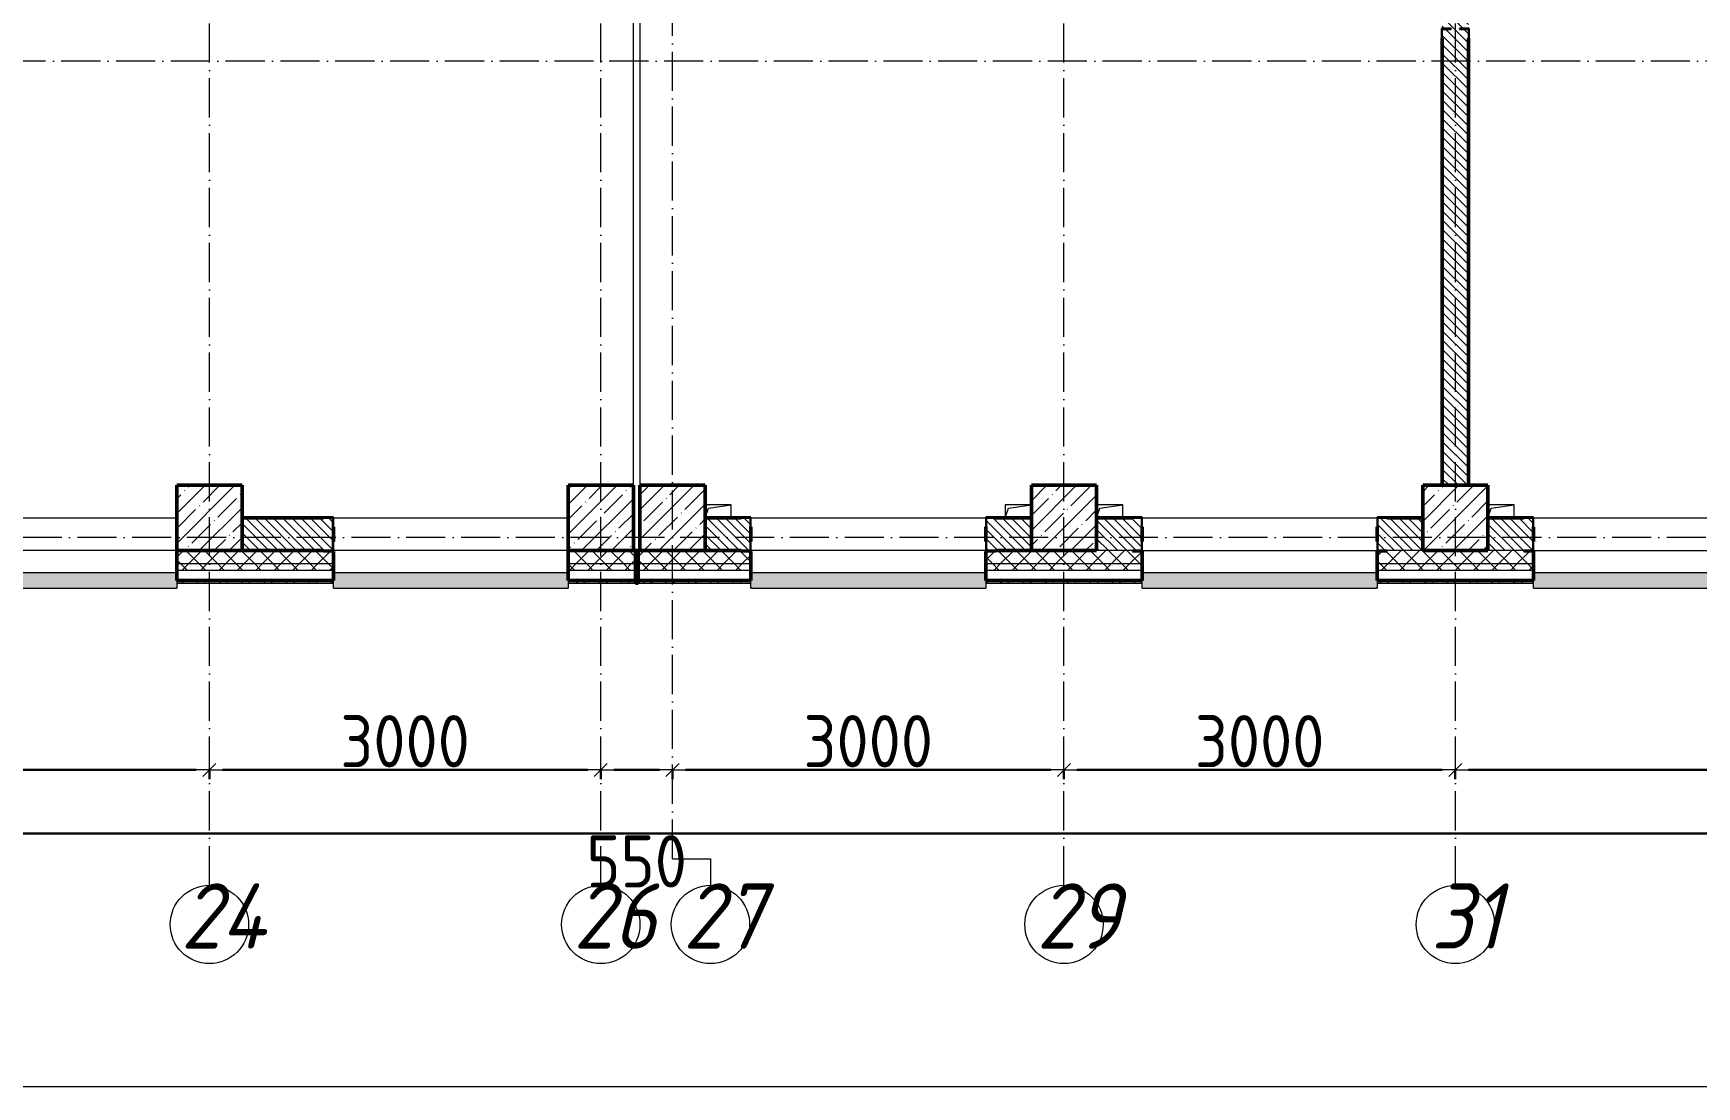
# Model space of a CAD drawing. Header units: millimetres. Extents: x -213536 to 1564669, y -45299 to 942238.
# Drawn here: x 18108 to 30858, y 452991 to 461059 of the extents above; entities that cross this region are included whole.
import ezdxf

# ---------------------------------------------------------------- set-up
doc = ezdxf.new("R2010")
doc.units = ezdxf.units.MM
doc.linetypes.add('50_200_ШТРИХ_1Т_ш5_п1_п1_', pattern=[700, 500, -100, 0, -100])
for name, color, linetype, lineweight in [('3.1) ЖБ окна 1.2 м', 102, 'Continuous', 30), ('A-____-____-DIMS', 7, 'Continuous', 9), ('A-FLOR-____-OTLN', 7, 'Continuous', 9), ('A-GENM-____-MCUT', 7, 'Continuous', 25), ('A-GENM-____-OTLN', 7, 'Continuous', 9), ('A-GENM-____-OTLN-1', 7, 'Continuous', 25), ('A-GLAZ-____-OTLN', 7, 'Continuous', 9), ('A-WALL-____-MCUT-2', 7, 'Continuous', 50), ('A-WALL-____-MCUT-3', 7, 'Continuous', 9), ('A-WALL-____-OTLN', 7, 'Continuous', 9), ('A-WALL-____-PATT-1', 7, 'Continuous', 9), ('A-WALL-FNSH-MCUT-1', 7, 'Continuous', 9), ('S-COLS-____-MCUT', 7, 'Continuous', 50), ('S-COLS-____-OTLN', 7, 'Continuous', 9), ('S-GRID-____-IDEN', 7, 'Continuous', 9), ('S-GRID-____-OTLN', 7, 'Continuous', 9), ('S-GRID-____-OTLN-1', 7, '50_200_ШТРИХ_1Т_ш5_п1_п1_', 9)]:
    doc.layers.add(name, color=color, linetype=linetype, lineweight=lineweight)
doc.layers.add('A-GLAZ-____-OTLN-1', color=7, linetype='Continuous', lineweight=9, true_color=0xc0c0c0)
doc.styles.add('ISOCPEUR_I', font='isocpeui.ttf', dxfattribs={"width": 0.9, "height": 2.5})
doc.styles.add('СПДС', font='isocpeur.ttf', dxfattribs={"width": 0.9})
doc.dimstyles.new('Размера А3', dxfattribs={"dimtxt": 200, "dimasz": 100, "dimexe": 70, "dimexo": 100, "dimgap": 20, "dimtad": 1, "dimdec": 0, "dimrnd": 10, "dimzin": 0, "dimdsep": 46, "dimtxsty": 'СПДС', "dimblk": 'ARROWHEAD_6', "dimcen": 1, "dimclrd": 256, "dimclre": 256, "dimclrt": 256, "dimazin": 0, "dimtfac": 1, "dimtdec": 0, "dimtmove": 2, "dimatfit": 3, "dimfxl": 1, "dimtolj": 1, "dimtzin": 0, "dimarcsym": 0})
pattern_1 = [(135, (-15591.663, 459015.94), (-35.35534, -35.35534), [])]
pattern_2 = [(45, (-15591.66, 459015.94), (-70.71068, 70.71068), []), (135, (-15591.66, 459015.94), (-70.71068, -70.71068), [])]
pattern_3 = [(45, (-15591.66, 459015.94), (-85.53659, 85.53659), []), (45, (-15534.64, 459015.94), (-85.53659, 85.53659), [])]

# ---------------------------------------------------------------- blocks, each defined once
blk = doc.blocks.new('BSC_Колонна _Прямоугольная - 500х500-V66-АР1_План отверстий 2 этажа в осях 1-64_А-ГГ')
at = {"layer": 'S-COLS-____-OTLN'}
h = blk.add_hatch(dxfattribs=at)
h.set_pattern_fill('FP_95', color=256, style=0, pattern_type=2)
h.set_pattern_definition([(45, (-41600, 1668.96), (-114.04925, 114.04925), []), (45, (-41485.95, 1668.96), (-114.04925, 114.04925), [201.613, -40.323, 3.353, -36.97])])
h.paths.add_polyline_path([(-250, -250), (250, -250), (250, 250), (-250, 250), (-250, -175)], flags=0)
at = {"layer": 'S-COLS-____-MCUT'}
for p, q in [((250, 250), (-250, 250)), ((-250, 250), (-250, -250)), ((250, -250), (250, 250)), ((-250, -250), (250, -250))]:
    blk.add_line(p, q, dxfattribs=at)
blk = doc.blocks.new('BSC_Колонна _Прямоугольная - 500х500-V67-АР1_План отверстий 2 этажа в осях 1-64_А-ГГ')
at = {"layer": 'S-COLS-____-OTLN'}
h = blk.add_hatch(dxfattribs=at)
h.set_pattern_fill('FP_96', color=256, style=0, pattern_type=2)
h.set_pattern_definition([(45, (-38050, 1668.96), (-114.04925, 114.04925), []), (45, (-37935.95, 1668.96), (-114.04925, 114.04925), [201.613, -40.323, 3.353, -36.97])])
h.paths.add_polyline_path([(-250, -250), (250, -250), (250, 250), (-250, 250)], flags=0)
at = {"layer": 'S-COLS-____-MCUT'}
for p, q in [((250, 250), (-250, 250)), ((-250, 250), (-250, -250)), ((250, -250), (250, 250)), ((-250, -250), (250, -250))]:
    blk.add_line(p, q, dxfattribs=at)
blk = doc.blocks.new('BSC_Колонна _Прямоугольная - 500х500-V87-АР1_План отверстий 2 этажа в осях 1-64_А-ГГ')
at = {"layer": 'S-COLS-____-OTLN'}
h = blk.add_hatch(dxfattribs=at)
h.set_pattern_fill('FP_116', color=256, style=0, pattern_type=2)
h.set_pattern_definition([(45, (-38600, 1668.96), (-114.04925, 114.04925), []), (45, (-38485.95, 1668.96), (-114.04925, 114.04925), [201.613, -40.323, 3.353, -36.97])])
h.paths.add_polyline_path([(-250, -250), (250, -250), (250, 250), (-250, 250)], flags=0)
at = {"layer": 'S-COLS-____-MCUT'}
for p, q in [((250, 250), (-250, 250)), ((-250, 250), (-250, -250)), ((250, -250), (250, 250)), ((-250, -250), (250, -250))]:
    blk.add_line(p, q, dxfattribs=at)
blk = doc.blocks.new('BSC_Колонна _Прямоугольная - 500х500-V89-АР1_План отверстий 2 этажа в осях 1-64_А-ГГ')
at = {"layer": 'S-COLS-____-OTLN'}
h = blk.add_hatch(dxfattribs=at)
h.set_pattern_fill('FP_118', color=256, style=0, pattern_type=2)
h.set_pattern_definition([(45, (-44600, 1668.96), (-114.04925, 114.04925), []), (45, (-44485.95, 1668.96), (-114.04925, 114.04925), [201.613, -40.323, 3.353, -36.97])])
h.paths.add_polyline_path([(-250, -250), (250, -250), (250, 250), (-250, 250)], flags=0)
at = {"layer": 'S-COLS-____-MCUT'}
for p, q in [((250, 250), (-250, 250)), ((-250, 250), (-250, -250)), ((250, -250), (250, 250)), ((-250, -250), (250, -250))]:
    blk.add_line(p, q, dxfattribs=at)
blk = doc.blocks.new('BSC_Колонна _Прямоугольная - 500х500-V94-АР1_План отверстий 2 этажа в осях 1-64_А-ГГ')
at = {"layer": 'S-COLS-____-OTLN'}
h = blk.add_hatch(dxfattribs=at)
h.set_pattern_fill('FP_123', color=256, style=0, pattern_type=2)
h.set_pattern_definition([(45, (-35050, 1668.96), (-114.04925, 114.04925), []), (45, (-34935.95, 1668.96), (-114.04925, 114.04925), [201.613, -40.323, 3.353, -36.97])])
h.paths.add_polyline_path([(-250, -250), (250, -250), (250, 250), (-250, 250)], flags=0)
at = {"layer": 'S-COLS-____-MCUT'}
for p, q in [((250, 250), (-250, 250)), ((-250, 250), (-250, -250)), ((250, -250), (250, 250)), ((-250, -250), (250, -250))]:
    blk.add_line(p, q, dxfattribs=at)
blk = doc.blocks.new('Фахверк_СКБ_Уголок - 250_2700-27497298-АР1_План отверстий 2 этажа в осях 1-64_А-ГГ')
at = {"layer": 'A-GENM-____-MCUT'}
for p, q in [((200, 181), (125, 181)), ((125, 181), (125, 106)), ((131, 106), (131, 175)), ((131, 175), (200, 175)), ((200, 175), (200, 181)), ((125, 106), (131, 106)), ((131, -6), (125, -6)), ((125, -6), (125, -81)), ((125, -81), (200, -81)), ((131, -75), (131, -6)), ((200, -75), (131, -75)), ((200, -81), (200, -75))]:
    blk.add_line(p, q, dxfattribs=at)
blk = doc.blocks.new('Фахверк_СКБ_Уголок - 200_3550-28267367-АР1_План отверстий 2 этажа в осях 1-64_А-ГГ')
at = {"layer": 'A-GENM-____-MCUT'}
for p, q in [((200, 156), (125, 156)), ((125, 156), (125, 81)), ((131, 81), (131, 150)), ((131, 150), (200, 150)), ((200, 150), (200, 156)), ((125, 81), (131, 81)), ((131, 19), (125, 19)), ((125, 19), (125, -56)), ((131, -50), (131, 19)), ((125, -56), (200, -56)), ((200, -50), (131, -50)), ((200, -56), (200, -50))]:
    blk.add_line(p, q, dxfattribs=at)
blk = doc.blocks.new('AR_Отверстие прямоугольное _в плите_ - AR_Отверстие прямоугольное _в плите_-30510712-АР1_План отверстий 2 этажа в осях 1-64_А-ГГ')
at = {"layer": 'A-GENM-____-OTLN'}
for p, q in [((100, 50), (-100, 50)), ((-100, -50), (-75, 25)), ((-75, 25), (100, 50)), ((100, -50), (100, 50))]:
    blk.add_line(p, q, dxfattribs=at)
blk = doc.blocks.new('AR_Отверстие прямоугольное _в плите_ - AR_Отверстие прямоугольное _в плите_-V161-АР1_План отверстий 2 этажа в осях 1-64_А-ГГ')
at = {"layer": 'A-GENM-____-OTLN'}
for p, q in [((100, 50), (-100, 50)), ((-100, 50), (-100, -50)), ((-100, -50), (-75, 25)), ((-75, 25), (100, 50))]:
    blk.add_line(p, q, dxfattribs=at)
blk = doc.blocks.new('Отлив_СКБ - Отлив витража_120_НВФ-V194-АР1_План отверстий 2 этажа в осях 1-64_А-ГГ')
at = {"layer": 'A-GLAZ-____-OTLN-1'}
for points in [[(1800, -2), (1800, 0), (0, 0), (0, -2), (1544, -2)], [(1544, -120), (1800, -120), (1800, -2), (0, -2), (0, -120)]]:
    blk.add_hatch(color=256, dxfattribs=at).paths.add_polyline_path(points, flags=0)
at = {"layer": 'A-GLAZ-____-OTLN'}
for p, q in [((0, 0), (1800, 0)), ((1800, -2), (0, -2)), ((0, -120), (0, -83)), ((0, -120), (1800, -120)), ((1800, -83), (1800, -120))]:
    blk.add_line(p, q, dxfattribs=at)
blk = doc.blocks.new('Отлив_СКБ - Отлив витража_120_НВФ-31885687-АР1_План отверстий 2 этажа в осях 1-64_А-ГГ')
at = {"layer": 'A-GLAZ-____-OTLN-1'}
for points in [[(0, -2), (1800, -2), (1800, 0), (0, 0)], [(1485, -120), (1800, -120), (1800, -2), (0, -2), (0, -120)]]:
    blk.add_hatch(color=256, dxfattribs=at).paths.add_polyline_path(points, flags=0)
at = {"layer": 'A-GLAZ-____-OTLN'}
for p, q in [((0, 0), (1800, 0)), ((1800, -2), (0, -2)), ((0, -120), (0, -83)), ((0, -120), (1800, -120)), ((1800, -63), (1800, -120))]:
    blk.add_line(p, q, dxfattribs=at)
blk = doc.blocks.new('Стены 7 - Стены 4-31196221-АР1_План отверстий 2 этажа в осях 1-64_А-ГГ')
at = {"layer": 'A-WALL-____-MCUT-2'}
for p, q in [((-1799, 41030), (-1799, 41010)), ((-1549, 41030), (-1799, 41030)), ((-1799, 41010), (-1549, 41010)), ((-1549, 41010), (-1549, 41030))]:
    blk.add_line(p, q, dxfattribs=at)
blk = doc.blocks.new('Ось сетки - Круг_Ø6_00__ISO-2_5_0_9K_-25732049-АР1_План отверстий 2 этажа в осях 1-64_А-ГГ')
at = {"layer": 'S-GRID-____-IDEN'}
blk.add_circle((0, 0), 3, dxfattribs=at)
blk = doc.blocks.new('ARROWHEAD_6')
at = {"color": 0, "linetype": 'Continuous'}
for p, q in [((0, 0), (-1, 0)), ((-0.5, -0.5), (0.5, 0.5))]:
    blk.add_line(p, q, dxfattribs=at)
blk = doc.blocks.new('*D5514')
at = {"layer": 'A-____-____-DIMS', "lineweight": -2, "transparency": 16777216}
for p, q in [((13458, 455423), (13458, 455347)), ((13558, 455417), (19358, 455417)), ((19458, 455423), (19458, 455347))]:
    blk.add_line(p, q, dxfattribs=at)
at = {"layer": 'Defpoints', "color": 0, "lineweight": 30, "transparency": 16777216}
for p in [(13458, 455523), (19458, 455523), (19458, 455417)]:
    blk.add_point(p, dxfattribs=at)
at = {"layer": 'A-____-____-DIMS', "lineweight": -2, "transparency": 16777216, "xscale": 100, "yscale": 100, "zscale": 100, "rotation": 180}
blk.add_blockref('ARROWHEAD_6', (13458, 455417), dxfattribs=at)
at = {"layer": 'A-____-____-DIMS', "lineweight": -2, "transparency": 16777216, "xscale": 100, "yscale": 100, "zscale": 100}
blk.add_blockref('ARROWHEAD_6', (19458, 455417), dxfattribs=at)
at = {"layer": 'A-____-____-DIMS', "transparency": 16777216, "insert": (16458, 455637), "char_height": 400, "attachment_point": 5, "style": 'СПДС'}
blk.add_mtext('\\A1;6000', dxfattribs=at)
blk = doc.blocks.new('*D5515')
at = {"layer": 'A-____-____-DIMS', "lineweight": -2, "transparency": 16777216}
for p, q in [((19458, 455423), (19458, 455347)), ((19558, 455417), (22358, 455417)), ((22458, 455423), (22458, 455347))]:
    blk.add_line(p, q, dxfattribs=at)
at = {"layer": 'Defpoints', "color": 0, "lineweight": 30, "transparency": 16777216}
for p in [(19458, 455523), (22458, 455523), (22458, 455417)]:
    blk.add_point(p, dxfattribs=at)
at = {"layer": 'A-____-____-DIMS', "lineweight": -2, "transparency": 16777216, "xscale": 100, "yscale": 100, "zscale": 100, "rotation": 180}
blk.add_blockref('ARROWHEAD_6', (19458, 455417), dxfattribs=at)
at = {"layer": 'A-____-____-DIMS', "lineweight": -2, "transparency": 16777216, "xscale": 100, "yscale": 100, "zscale": 100}
blk.add_blockref('ARROWHEAD_6', (22458, 455417), dxfattribs=at)
at = {"layer": 'A-____-____-DIMS', "transparency": 16777216, "insert": (20958, 455637), "char_height": 400, "attachment_point": 5, "style": 'СПДС'}
blk.add_mtext('\\A1;3000', dxfattribs=at)
blk = doc.blocks.new('*D5516')
at = {"layer": 'A-____-____-DIMS', "lineweight": -2, "transparency": 16777216}
for p, q in [((22458, 455423), (22458, 455347)), ((22558, 455417), (22908, 455417)), ((23008, 455423), (23008, 455347))]:
    blk.add_line(p, q, dxfattribs=at)
at = {"layer": 'Defpoints', "color": 0, "lineweight": 30, "transparency": 16777216}
for p in [(22458, 455523), (23008, 455523), (23008, 455417)]:
    blk.add_point(p, dxfattribs=at)
at = {"layer": 'A-____-____-DIMS', "lineweight": -2, "transparency": 16777216, "xscale": 100, "yscale": 100, "zscale": 100, "rotation": 180}
blk.add_blockref('ARROWHEAD_6', (22458, 455417), dxfattribs=at)
at = {"layer": 'A-____-____-DIMS', "lineweight": -2, "transparency": 16777216, "xscale": 100, "yscale": 100, "zscale": 100}
blk.add_blockref('ARROWHEAD_6', (23008, 455417), dxfattribs=at)
at = {"layer": 'A-____-____-DIMS', "transparency": 16777216, "insert": (22733, 454717), "char_height": 400, "attachment_point": 5, "style": 'СПДС'}
blk.add_mtext('\\A1;550', dxfattribs=at)
blk = doc.blocks.new('*D5517')
at = {"layer": 'A-____-____-DIMS', "lineweight": -2, "transparency": 16777216}
for p, q in [((23008, 455423), (23008, 455347)), ((23108, 455417), (25908, 455417)), ((26008, 455423), (26008, 455347))]:
    blk.add_line(p, q, dxfattribs=at)
at = {"layer": 'Defpoints', "color": 0, "lineweight": 30, "transparency": 16777216}
for p in [(23008, 455523), (26008, 455523), (26008, 455417)]:
    blk.add_point(p, dxfattribs=at)
at = {"layer": 'A-____-____-DIMS', "lineweight": -2, "transparency": 16777216, "xscale": 100, "yscale": 100, "zscale": 100, "rotation": 180}
blk.add_blockref('ARROWHEAD_6', (23008, 455417), dxfattribs=at)
at = {"layer": 'A-____-____-DIMS', "lineweight": -2, "transparency": 16777216, "xscale": 100, "yscale": 100, "zscale": 100}
blk.add_blockref('ARROWHEAD_6', (26008, 455417), dxfattribs=at)
at = {"layer": 'A-____-____-DIMS', "transparency": 16777216, "insert": (24508, 455637), "char_height": 400, "attachment_point": 5, "style": 'СПДС'}
blk.add_mtext('\\A1;3000', dxfattribs=at)
blk = doc.blocks.new('*D5518')
at = {"layer": 'A-____-____-DIMS', "lineweight": -2, "transparency": 16777216}
for p, q in [((26008, 455423), (26008, 455347)), ((26108, 455417), (28908, 455417)), ((29008, 455423), (29008, 455347))]:
    blk.add_line(p, q, dxfattribs=at)
at = {"layer": 'Defpoints', "color": 0, "lineweight": 30, "transparency": 16777216}
for p in [(26008, 455523), (29008, 455523), (29008, 455417)]:
    blk.add_point(p, dxfattribs=at)
at = {"layer": 'A-____-____-DIMS', "lineweight": -2, "transparency": 16777216, "xscale": 100, "yscale": 100, "zscale": 100, "rotation": 180}
blk.add_blockref('ARROWHEAD_6', (26008, 455417), dxfattribs=at)
at = {"layer": 'A-____-____-DIMS', "lineweight": -2, "transparency": 16777216, "xscale": 100, "yscale": 100, "zscale": 100}
blk.add_blockref('ARROWHEAD_6', (29008, 455417), dxfattribs=at)
at = {"layer": 'A-____-____-DIMS', "transparency": 16777216, "insert": (27508, 455637), "char_height": 400, "attachment_point": 5, "style": 'СПДС'}
blk.add_mtext('\\A1;3000', dxfattribs=at)
blk = doc.blocks.new('*D5519')
at = {"layer": 'A-____-____-DIMS', "lineweight": -2, "transparency": 16777216}
for p, q in [((29008, 455423), (29008, 455347)), ((29108, 455417), (34908, 455417)), ((35008, 455423), (35008, 455347))]:
    blk.add_line(p, q, dxfattribs=at)
at = {"layer": 'Defpoints', "color": 0, "lineweight": 30, "transparency": 16777216}
for p in [(29008, 455523), (35008, 455523), (35008, 455417)]:
    blk.add_point(p, dxfattribs=at)
at = {"layer": 'A-____-____-DIMS', "lineweight": -2, "transparency": 16777216, "xscale": 100, "yscale": 100, "zscale": 100, "rotation": 180}
blk.add_blockref('ARROWHEAD_6', (29008, 455417), dxfattribs=at)
at = {"layer": 'A-____-____-DIMS', "lineweight": -2, "transparency": 16777216, "xscale": 100, "yscale": 100, "zscale": 100}
blk.add_blockref('ARROWHEAD_6', (35008, 455417), dxfattribs=at)
at = {"layer": 'A-____-____-DIMS', "transparency": 16777216, "insert": (32008, 455637), "char_height": 400, "attachment_point": 5, "style": 'СПДС'}
blk.add_mtext('\\A1;6000', dxfattribs=at)
blk = doc.blocks.new('*D5624')
at = {"layer": 'A-____-____-DIMS', "lineweight": -2, "transparency": 16777216}
for p, q in [((-17942, 454935), (-17942, 454859)), ((-17842, 454929), (85458, 454929)), ((85558, 454935), (85558, 454859))]:
    blk.add_line(p, q, dxfattribs=at)
at = {"layer": 'Defpoints', "color": 0, "lineweight": 30, "transparency": 16777216}
for p in [(-17942, 455035), (85558, 455035), (85558, 454929)]:
    blk.add_point(p, dxfattribs=at)
at = {"layer": 'A-____-____-DIMS', "lineweight": -2, "transparency": 16777216, "xscale": 100, "yscale": 100, "zscale": 100, "rotation": 180}
blk.add_blockref('ARROWHEAD_6', (-17942, 454929), dxfattribs=at)
at = {"layer": 'A-____-____-DIMS', "lineweight": -2, "transparency": 16777216, "xscale": 100, "yscale": 100, "zscale": 100}
blk.add_blockref('ARROWHEAD_6', (85558, 454929), dxfattribs=at)
at = {"layer": 'A-____-____-DIMS', "transparency": 16777216, "insert": (33808, 455149), "char_height": 400, "attachment_point": 5, "style": 'СПДС'}
blk.add_mtext('\\A1;103500', dxfattribs=at)
blk = doc.blocks.new('2этаж')
at = {"layer": 'S-GRID-____-OTLN-1', "color": 251, "ltscale": 0.6, "true_color": 0x636466}
for p, q in [((19458.3, 454533.3), (19458.3, 469166.5)), ((22458.3, 454533.3), (22458.3, 469166.5)), ((23008.3, 454737.3), (23008.3, 469166.5)), ((26008.3, 454533.3), (26008.3, 469166.5)), ((29008.3, 454533.3), (29008.3, 469166.5)), ((88359, 460847), (-20260.4, 460847)), ((88482.7, 457197), (-20260.4, 457197))]:
    blk.add_line(p, q, dxfattribs=at)
at = {"layer": 'S-GRID-____-IDEN', "char_height": 500, "attachment_point": 1, "style": 'ISOCPEUR_I'}
for s, insert, width in [('24', (19239.8, 454547.9), 425.696), ('26', (22248.8, 454547.9), 404.05), ('27', (23089.4, 454547.9), 404.05), ('29', (25798.8, 454547.9), 404.05), ('31', (28822.7, 454547.9), 346.329)]:
    blk.add_mtext(s, dxfattribs=dict(at, insert=insert, width=width))
at = {"layer": 'A-____-____-DIMS'}
for base, p1, p2, picture, middle in [((19458.3, 455417.4), (13458.3, 455523.5), (19458.3, 455523.5), '*D5514', (16458.3, 455637.4)), ((22458.3, 455417.4), (19458.3, 455523.5), (22458.3, 455523.5), '*D5515', (20958.3, 455637.4)), ((26008.3, 455417.4), (23008.3, 455523.5), (26008.3, 455523.5), '*D5517', (24508.3, 455637.4)), ((29008.3, 455417.4), (26008.3, 455523.5), (29008.3, 455523.5), '*D5518', (27508.3, 455637.4)), ((35008.3, 455417.4), (29008.3, 455523.5), (35008.3, 455523.5), '*D5519', (32008.3, 455637.4)), ((23008.3, 455417.4), (22458.3, 455523.5), (23008.3, 455523.5), '*D5516', (22733.3, 454717.4)), ((85558.3, 454929.2), (-17941.7, 455035.3), (85558.3, 455035.3), '*D5624', (33808.3, 455149.2))]:
    dim = blk.add_linear_dim(base=base, p1=p1, p2=p2, dimstyle='Размера А3', override={"dimtxt": 400}, dxfattribs=at)
    dim.commit()
    dim.dimension.update_dxf_attribs({"geometry": picture, "text_midpoint": middle})

msp = doc.modelspace()

# ---------------------------------------------------------------- hatches: boundary and pattern name
at = {"layer": 'A-WALL-____-PATT-1'}
h = msp.add_hatch(dxfattribs=at)
h.set_pattern_fill('FP_6', color=256, style=0, pattern_type=2)
h.set_pattern_definition(pattern_1)
h.paths.add_polyline_path([(28908.3, 457597), (29108.3, 457597), (29108.3, 461091), (29039.3, 461091), (29039.3, 461097), (29108.3, 461097), (29108.3, 464597), (28908.3, 464597), (28908.3, 461097), (28977.3, 461097), (28977.3, 461091), (28908.3, 461091), (28908.3, 458031.9)], flags=0)
h = msp.add_hatch(dxfattribs=at)
h.set_pattern_fill('FP_6', color=256, style=0, pattern_type=2)
h.set_pattern_definition(pattern_1)
h.paths.add_polyline_path([(20333.3, 457097), (20402.3, 457097), (20402.3, 457166), (20408.3, 457166), (20408.3, 457278), (20402.3, 457278), (20402.3, 457347), (19708.3, 457347), (19708.3, 457097), (19743.9, 457097)], flags=0)
h = msp.add_hatch(dxfattribs=at)
h.set_pattern_fill('FP_6', color=256, style=0, pattern_type=2)
h.set_pattern_definition(pattern_1)
h.paths.add_polyline_path([(25483.3, 457097), (25758.3, 457097), (25758.3, 457347), (25414.3, 457347), (25414.3, 457278), (25408.3, 457278), (25408.3, 457166), (25414.3, 457166), (25414.3, 457097)], flags=0)
h.paths.add_polyline_path([(23533.3, 457097), (23602.3, 457097), (23602.3, 457166), (23608.3, 457166), (23608.3, 457278), (23602.3, 457278), (23602.3, 457347), (23258.3, 457347), (23258.3, 457097), (23278.9, 457097)], flags=0)
h = msp.add_hatch(dxfattribs=at)
h.set_pattern_fill('FP_6', color=256, style=0, pattern_type=2)
h.set_pattern_definition(pattern_1)
h.paths.add_polyline_path([(28758.3, 457097), (28758.3, 457347), (28414.3, 457347), (28414.3, 457278), (28408.3, 457278), (28408.3, 457166), (28414.3, 457166), (28414.3, 457097), (28581.3, 457097)], flags=0)
h.paths.add_polyline_path([(26602.3, 457097), (26602.3, 457166), (26608.3, 457166), (26608.3, 457278), (26602.3, 457278), (26602.3, 457347), (26258.3, 457347), (26258.3, 457097), (26533.3, 457097)], flags=0)
h = msp.add_hatch(dxfattribs=at)
h.set_pattern_fill('FP_6', color=256, style=0, pattern_type=2)
h.set_pattern_definition(pattern_1)
h.paths.add_polyline_path([(34483.3, 457097), (34758.3, 457097), (34758.3, 457347), (34414.3, 457347), (34414.3, 457278), (34408.3, 457278), (34408.3, 457166), (34414.3, 457166), (34414.3, 457097)], flags=0)
h.paths.add_polyline_path([(32116.2, 457097), (32602.3, 457097), (32602.3, 457166), (32608.3, 457166), (32608.3, 457278), (32602.3, 457278), (32602.3, 457347), (31414.3, 457347), (31414.3, 457278), (31408.3, 457278), (31408.3, 457166), (31414.3, 457166), (31414.3, 457097), (31483.3, 457097)], flags=0)
h.paths.add_polyline_path([(29602.3, 457097), (29602.3, 457166), (29608.3, 457166), (29608.3, 457278), (29602.3, 457278), (29602.3, 457347), (29258.3, 457347), (29258.3, 457097), (29533.3, 457097)], flags=0)
h = msp.add_hatch(dxfattribs=at)
h.set_pattern_fill('FP_1', color=256, style=0, pattern_type=2)
h.set_pattern_definition(pattern_2)
h.paths.add_polyline_path([(85658.3, 456997), (85658.3, 457097), (76633.3, 457097), (76633.3, 457091), (76558.3, 457091), (76558.3, 456997), (85158.3, 456997)], flags=0)
h.paths.add_polyline_path([(74758.3, 456997), (74758.3, 457091), (74683.3, 457091), (74683.3, 457097), (66808.3, 457097), (66808.3, 456997), (74535.3, 456997)], flags=0)
h.paths.add_polyline_path([(65308.3, 456997), (65808.3, 456997), (65808.3, 457097), (64683.3, 457097), (64683.3, 457091), (64608.3, 457091), (64608.3, 456997), (64683.3, 456997)], flags=0)
h.paths.add_polyline_path([(55408.3, 456997), (56808.3, 456997), (56808.3, 457097), (55483.3, 457097), (55483.3, 457091), (55408.3, 457091)], flags=0)
h.paths.add_polyline_path([(53258.3, 456997), (53608.3, 456997), (53608.3, 457091), (53533.3, 457091), (53533.3, 457097), (52483.3, 457097), (52483.3, 457091), (52408.3, 457091), (52408.3, 456997), (52758.3, 456997)], flags=0)
h.paths.add_polyline_path([(50608, 456997), (50608, 457091), (50533.3, 457091), (50533.3, 457097), (49483.3, 457097), (49483.3, 457091), (49408.3, 457091), (49408.3, 456997), (49790.8, 456997)], flags=0)
h.paths.add_polyline_path([(47608.3, 456997), (47608.3, 457091), (47533.3, 457091), (47533.3, 457097), (46483.3, 457097), (46483.3, 457091), (46408.3, 457091), (46408.3, 456997), (47139.6, 456997)], flags=0)
h.paths.add_polyline_path([(43758.3, 456997), (44608.3, 456997), (44608.3, 457091), (44533.3, 457091), (44533.3, 457097), (43483.3, 457097), (43483.3, 457091), (43408.3, 457091), (43408.3, 456997), (43604.7, 456997)], flags=0)
h.paths.add_polyline_path([(38302.3, 456997), (38608.3, 456997), (38608.3, 457091), (38533.3, 457091), (38533.3, 457097), (37483.3, 457097), (37483.3, 457091), (37408.3, 457091), (37408.3, 456997), (38258.3, 456997)], flags=0)
h.paths.add_polyline_path([(34408.3, 456997), (35608.3, 456997), (35608.3, 457091), (35533.3, 457091), (35533.3, 457097), (34483.3, 457097), (34483.3, 457091), (34408.3, 457091)], flags=0)
h.paths.add_polyline_path([(32116.2, 456997), (32608.3, 456997), (32608.3, 457091), (32533.3, 457091), (32533.3, 457097), (31483.3, 457097), (31483.3, 457091), (31408.3, 457091), (31408.3, 456997), (31483.3, 456997)], flags=0)
h.paths.add_polyline_path([(29465, 456997), (29608.3, 456997), (29608.3, 457091), (29533.3, 457091), (29533.3, 457097), (28483.3, 457097), (28483.3, 457091), (28408.3, 457091), (28408.3, 456997), (29258.3, 456997)], flags=0)
h.paths.add_polyline_path([(26608.3, 456997), (26608.3, 457091), (26533.3, 457091), (26533.3, 457097), (25483.3, 457097), (25483.3, 457091), (25408.3, 457091), (25408.3, 456997), (26533.3, 456997)], flags=0)
h.paths.add_polyline_path([(23608.3, 456997), (23608.3, 457091), (23533.3, 457091.6), (23533.3, 457097), (22208.3, 457097), (22208.3, 456997), (23602.3, 456997)], flags=0)
h.paths.add_polyline_path([(19208.3, 456997), (20408.3, 456997), (20408.3, 457091), (20333.3, 457091), (20333.3, 457097), (19208.3, 457097)], flags=0)
h.paths.add_polyline_path([(17402.3, 456997), (17408.3, 456997), (17408.3, 457091), (17333.3, 457091), (17333.3, 457097), (16283.3, 457097), (16283.3, 457091), (16208.3, 457091), (16209, 456997), (17333.3, 456997)], flags=0)
h.paths.add_polyline_path([(14333.3, 456997), (14408.3, 456997), (14408.3, 457091), (14333.3, 457091), (14333.3, 457097), (13208.3, 457097), (13208.3, 456997), (13708.3, 456997)], flags=0)
h.paths.add_polyline_path([(10708.3, 456997), (11408.3, 456997), (11408.3, 457091), (11333.3, 457091), (11333.3, 457097), (10208.3, 457097), (10208.3, 456997)], flags=0)
h.paths.add_polyline_path([(8408.3, 456997), (8408.3, 457091), (8333.3, 457091), (8333.3, 457097), (7283.3, 457097), (7283.3, 457091), (7208.3, 457091), (7208.3, 456997), (7371.7, 456997)], flags=0)
h.paths.add_polyline_path([(5333.3, 456997), (5408.3, 456997), (5408.3, 457091), (5333.3, 457091), (5333.3, 457097), (4208.3, 457097), (4208.3, 456997), (4720.5, 456997)], flags=0)
h.paths.add_polyline_path([(1208.3, 456997), (2408.3, 456997), (2408.3, 457091), (2333.3, 457091), (2333.3, 457097), (1208.3, 457097)], flags=0)
h.paths.add_polyline_path([(-591.7, 456997), (-591.7, 457091), (-666.7, 457091), (-666.7, 457097), (-1716.7, 457097), (-1716.7, 457091), (-1791.7, 457091), (-1791.7, 456997), (-691.7, 456997)], flags=0)
h.paths.add_polyline_path([(-2791.7, 456997), (-2791.7, 457091), (-2866.7, 457091), (-2866.7, 457097), (-8116.7, 457097), (-8116.7, 457091), (-8191.7, 457091), (-8191.7, 456997), (-3233.1, 456997)], flags=0)
h.paths.add_polyline_path([(-10291.7, 456997), (-9191.7, 456997), (-9191.7, 457091), (-9266.7, 457091), (-9266.7, 457097), (-18041.7, 457097), (-18041.7, 456997), (-10303, 456997)], flags=0)
h = msp.add_hatch(dxfattribs=at)
h.set_pattern_fill('FP_1', color=256, style=0, pattern_type=2)
h.set_pattern_definition(pattern_2)
h.paths.add_polyline_path([(85658.3, 456947), (85758.3, 456947), (85758.3, 456997), (76558.3, 456997), (76558.3, 456947), (85140.1, 456947)], flags=0)
h.paths.add_polyline_path([(73651.6, 456947), (74758.3, 456947), (74758.3, 456997), (66808.3, 456997), (66808.3, 456947), (72767.9, 456947)], flags=0)
h.paths.add_polyline_path([(64608.3, 456947), (65808.3, 456947), (65808.3, 456997), (64608.3, 456997)], flags=0)
h.paths.add_polyline_path([(56808.3, 456947), (56808.3, 456997), (55408.3, 456997), (55408.3, 456947), (55977, 456947)], flags=0)
h.paths.add_polyline_path([(53608.3, 456947), (53608.3, 456997), (52408.3, 456997), (52408.3, 456947), (53325.8, 456947)], flags=0)
h.paths.add_polyline_path([(49790.8, 456947), (50608, 456947), (50608, 456997), (49408.3, 456997), (49408.3, 456947)], flags=0)
h.paths.add_polyline_path([(47608.3, 456947), (47608.3, 456997), (46408.3, 456997), (46408.3, 456947), (47139.6, 456947)], flags=0)
h.paths.add_polyline_path([(44488.4, 456947), (44608.3, 456947), (44608.3, 456997), (43408.3, 456997), (43408.3, 456947), (43604.7, 456947)], flags=0)
h.paths.add_polyline_path([(38608.3, 456947), (38608.3, 456997), (37408.3, 456997), (37408.3, 456947), (38302.3, 456947)], flags=0)
h.paths.add_polyline_path([(35608.3, 456947), (35608.3, 456997), (34408.3, 456997), (34408.3, 456947), (34767.4, 456947)], flags=0)
h.paths.add_polyline_path([(31408.3, 456947), (32608.3, 456947), (32608.3, 456997), (31408.3, 456997)], flags=0)
h.paths.add_polyline_path([(29465, 456947), (29608.3, 456947), (29608.3, 456997), (28408.3, 456997), (28408.3, 456947), (28581.3, 456947)], flags=0)
h.paths.add_polyline_path([(26608.3, 456947), (26608.3, 456997), (25408.3, 456997), (25408.3, 456947), (25930.1, 456947)], flags=0)
h.paths.add_polyline_path([(23278.9, 456947), (23608.3, 456947), (23608.3, 456997), (22208.3, 456997), (22208.3, 456947), (22395.1, 456947)], flags=0)
h.paths.add_polyline_path([(20408.3, 456947), (20408.3, 456997), (19208.3, 456997), (19208.3, 456947), (19743.9, 456947)], flags=0)
h.paths.add_polyline_path([(17408.3, 456947), (17408.3, 456997), (16208.3, 456997), (16209, 456947)], flags=0)
h.paths.add_polyline_path([(14408.3, 456947), (14408.3, 456997), (13208.3, 456997), (13208.3, 456947)], flags=0)
h.paths.add_polyline_path([(10208.3, 456947), (11408.3, 456947), (11408.3, 456997), (10208.3, 456997)], flags=0)
h.paths.add_polyline_path([(8408.3, 456947), (8408.3, 456997), (7208.3, 456997), (7208.3, 456947), (7371.7, 456947)], flags=0)
h.paths.add_polyline_path([(5408.3, 456947), (5408.3, 456997), (4208.3, 456997), (4208.3, 456947), (4720.5, 456947)], flags=0)
h.paths.add_polyline_path([(2408.3, 456947), (2408.3, 456997), (1208.3, 456997), (1208.3, 456947), (2069.3, 456947)], flags=0)
h.paths.add_polyline_path([(-591.7, 456947), (-591.7, 456997), (-1791.7, 456997), (-1791.7, 456947), (-1465.6, 456947)], flags=0)
h.paths.add_polyline_path([(-2791.7, 456947), (-2791.7, 456997), (-8191.7, 456997), (-8191.7, 456947), (-3233.1, 456947)], flags=0)
h.paths.add_polyline_path([(-9191.7, 456947), (-9191.7, 456997), (-18141.7, 456997), (-18141.7, 456947), (-10303, 456947)], flags=0)
h = msp.add_hatch(dxfattribs=at)
h.set_pattern_fill('FP_3', color=256, style=0, pattern_type=2)
h.set_pattern_definition(pattern_3)
h.paths.add_polyline_path([(22209.3, 456847), (22723.3, 456847), (22723.3, 456867), (22209.3, 456867)], flags=0)
h.paths.add_polyline_path([(19743.9, 456847), (20408.3, 456847), (20408.3, 456867), (19208.3, 456867), (19208.3, 456847)], flags=0)
h.paths.add_polyline_path([(17408.3, 456847), (17408.3, 456867), (16209.3, 456867), (16209.3, 456847)], flags=0)
h.paths.add_polyline_path([(14408.3, 456847), (14408.3, 456867), (13208.3, 456867), (13208.3, 456847)], flags=0)
h.paths.add_polyline_path([(10906.6, 456847), (11408.3, 456847), (11408.3, 456867), (10209.3, 456867), (10209.3, 456847)], flags=0)
h.paths.add_polyline_path([(8408.3, 456847), (8408.3, 456867), (7208.3, 456867), (7208.3, 456847), (7371.7, 456847)], flags=0)
h.paths.add_polyline_path([(4720.5, 456847), (5408.3, 456847), (5408.3, 456867), (4208.3, 456867), (4208.3, 456847)], flags=0)
h.paths.add_polyline_path([(2069.3, 456847), (2408.3, 456847), (2408.3, 456867), (1208.3, 456867), (1208.3, 456847)], flags=0)
h.paths.add_polyline_path([(-1465.6, 456847), (-591.7, 456847), (-591.7, 456867), (-1791.7, 456867), (-1791.7, 456847)], flags=0)
h.paths.add_polyline_path([(-3233.1, 456847), (-2791.7, 456847), (-2791.7, 456867), (-8191.7, 456867), (-8191.7, 456847), (-5000.6, 456847)], flags=0)
h.paths.add_polyline_path([(-10303, 456847), (-9191.7, 456847), (-9191.7, 456867), (-18271.7, 456867), (-18271.7, 456847), (-12070.4, 456847)], flags=0)
h = msp.add_hatch(dxfattribs=at)
h.set_pattern_fill('FP_3', color=256, style=0, pattern_type=2)
h.set_pattern_definition(pattern_3)
h.paths.add_polyline_path([(55977, 456847), (56273.3, 456847), (56273.3, 456867), (55409.3, 456867), (55409.3, 456847)], flags=0)
h.paths.add_polyline_path([(53325.8, 456847), (53608.3, 456847), (53608.3, 456867), (52408.3, 456867), (52408.3, 456847), (52442, 456847)], flags=0)
h.paths.add_polyline_path([(50608, 456847), (50608, 456867), (49408.3, 456867), (49408.3, 456847), (49790.8, 456847)], flags=0)
h.paths.add_polyline_path([(46409.3, 456847), (47608.3, 456847), (47608.3, 456867), (46409.3, 456867)], flags=0)
h.paths.add_polyline_path([(44488.4, 456847), (44608.3, 456847), (44608.3, 456867), (43408.3, 456867), (43408.3, 456847), (43604.7, 456847)], flags=0)
h.paths.add_polyline_path([(37418.6, 456847), (38608.3, 456847), (38608.3, 456867), (37408.3, 456867), (37408.3, 456847)], flags=0)
h.paths.add_polyline_path([(35608.3, 456847), (35608.3, 456867), (34408.3, 456867), (34408.3, 456847), (34767.4, 456847)], flags=0)
h.paths.add_polyline_path([(32116.2, 456847), (32608.3, 456847), (32608.3, 456867), (31408.3, 456867), (31408.3, 456847)], flags=0)
h.paths.add_polyline_path([(29465, 456847), (29608.3, 456847), (29608.3, 456867), (28408.3, 456867), (28408.3, 456847), (28581.3, 456847)], flags=0)
h.paths.add_polyline_path([(25930.1, 456847), (26608.3, 456847), (26608.3, 456867), (25408.3, 456867), (25408.3, 456847)], flags=0)
h.paths.add_polyline_path([(23278.9, 456847), (23608.3, 456847), (23608.3, 456867), (22743.3, 456867), (22743.3, 456847)], flags=0)

# ---------------------------------------------------------------- linework, layer by layer
at = {"color": 1, "lineweight": 0}
msp.add_lwpolyline([(-23154.5, 551818.7), (90081.5, 551818.7), (90081.5, 452990.7), (-23154.5, 452990.7)], close=True, dxfattribs=at)
at = {"layer": 'A-FLOR-____-OTLN'}
for p, q in [((22758.3, 464347), (22758.3, 457597)), ((22708.3, 457597), (22708.3, 464197))]:
    msp.add_line(p, q, dxfattribs=at)
at = {"layer": 'A-WALL-____-MCUT-2'}
for p, q in [((28908.3, 461022), (28908.3, 457597)), ((29108.3, 457597), (29108.3, 461022)), ((20333.3, 457347), (19708.3, 457347)), ((23533.3, 457347), (23258.3, 457347)), ((25758.3, 457347), (25483.3, 457347)), ((26533.3, 457347), (26258.3, 457347)), ((28758.3, 457347), (28483.3, 457347)), ((29533.3, 457347), (29258.3, 457347)), ((20408.3, 457166), (20408.3, 457278)), ((23608.3, 457166), (23608.3, 457278)), ((25408.3, 457278), (25408.3, 457166)), ((26608.3, 457166), (26608.3, 457278)), ((28408.3, 457278), (28408.3, 457166)), ((29608.3, 457166), (29608.3, 457278)), ((19208.3, 457097), (19208.3, 456867)), ((20333.3, 457097), (19708.3, 457097)), ((20408.3, 456867), (20408.3, 457091)), ((22208.3, 457097), (22208.3, 456867)), ((22758.3, 457097), (22708.3, 457097)), ((23533.3, 457097), (23258.3, 457097)), ((23608.3, 456867), (23608.3, 457091)), ((25408.3, 457091), (25408.3, 456867)), ((25758.3, 457097), (25483.3, 457097)), ((26608.3, 456867), (26608.3, 457091)), ((28408.3, 457091), (28408.3, 456867)), ((29608.3, 456867), (29608.3, 457091)), ((19208.3, 456867), (20408.3, 456867)), ((22208.3, 456867), (23608.3, 456867)), ((25408.3, 456867), (26608.3, 456867)), ((28408.3, 456867), (29608.3, 456867))]:
    msp.add_line(p, q, dxfattribs=at)
at = {"layer": 'A-WALL-____-MCUT-3'}
for p, q in [((26533.3, 457097), (26258.3, 457097)), ((28758.3, 457097), (28483.3, 457097)), ((29533.3, 457097), (29258.3, 457097)), ((19208.3, 456997), (20408.3, 456997)), ((22208.3, 456997), (23608.3, 456997)), ((25408.3, 456997), (26608.3, 456997)), ((28408.3, 456997), (29608.3, 456997)), ((19208.3, 456947), (20408.3, 456947)), ((22208.3, 456947), (23608.3, 456947)), ((25408.3, 456947), (26608.3, 456947)), ((28408.3, 456947), (29608.3, 456947))]:
    msp.add_line(p, q, dxfattribs=at)
at = {"layer": 'A-WALL-____-OTLN'}
for p, q in [((17408.3, 457347), (19208.3, 457347)), ((20408.3, 457347), (22208.3, 457347)), ((23608.3, 457347), (25408.3, 457347)), ((26608.3, 457347), (28408.3, 457347)), ((29608.3, 457347), (31408.3, 457347)), ((19208.3, 457097), (17408.3, 457097)), ((22208.3, 457097), (20408.3, 457097)), ((25408.3, 457097), (23608.3, 457097)), ((26608.3, 457097), (28408.3, 457097)), ((29608.3, 457097), (31408.3, 457097))]:
    msp.add_line(p, q, dxfattribs=at)
at = {"layer": 'A-WALL-FNSH-MCUT-1'}
for p, q in [((19208.3, 456867), (19208.3, 456847)), ((19208.3, 456847), (20408.3, 456847)), ((20408.3, 456847), (20408.3, 456867)), ((22209.3, 456867), (22209.3, 456847)), ((22209.3, 456847), (22723.3, 456847)), ((22723.3, 456847), (22723.3, 456867)), ((22743.3, 456867), (22743.3, 456847)), ((22743.3, 456847), (23608.3, 456847)), ((23608.3, 456847), (23608.3, 456867)), ((23608.3, 456867), (23608.3, 456867)), ((25408.3, 456867), (25408.3, 456847)), ((25408.3, 456847), (26608.3, 456847)), ((26608.3, 456847), (26608.3, 456867)), ((28408.3, 456867), (28408.3, 456847)), ((28408.3, 456847), (29608.3, 456847)), ((29608.3, 456847), (29608.3, 456867))]:
    msp.add_line(p, q, dxfattribs=at)
at = {"layer": 'S-GRID-____-OTLN'}
for p, q in [((23008.3, 454737.3), (23298.9, 454737.3)), ((23298.9, 454737.3), (23298.9, 454533.3))]:
    msp.add_line(p, q, dxfattribs=at)

# ---------------------------------------------------------------- block references
at = {"layer": '3.1) ЖБ окна 1.2 м'}
msp.add_blockref('2этаж', (0, 0), dxfattribs=at)
at = {"layer": 'A-GENM-____-OTLN'}
for name, p in [('AR_Отверстие прямоугольное _в плите_ - AR_Отверстие прямоугольное _в плите_-30510712-АР1_План отверстий 2 этажа в осях 1-64_А-ГГ', (23358.3, 457397)), ('AR_Отверстие прямоугольное _в плите_ - AR_Отверстие прямоугольное _в плите_-V161-АР1_План отверстий 2 этажа в осях 1-64_А-ГГ', (25658.3, 457397)), ('AR_Отверстие прямоугольное _в плите_ - AR_Отверстие прямоугольное _в плите_-30510712-АР1_План отверстий 2 этажа в осях 1-64_А-ГГ', (26358.3, 457397)), ('AR_Отверстие прямоугольное _в плите_ - AR_Отверстие прямоугольное _в плите_-30510712-АР1_План отверстий 2 этажа в осях 1-64_А-ГГ', (29358.3, 457397))]:
    msp.add_blockref(name, p, dxfattribs=at)
at = {"layer": 'A-GENM-____-OTLN-1'}
for name, p, rotation in [('Фахверк_СКБ_Уголок - 200_3550-28267367-АР1_План отверстий 2 этажа в осях 1-64_А-ГГ', (28958.3, 461222), 269.9999999999999), ('Фахверк_СКБ_Уголок - 250_2700-27497298-АР1_План отверстий 2 этажа в осях 1-64_А-ГГ', (20533.3, 457272), 180), ('Фахверк_СКБ_Уголок - 250_2700-27497298-АР1_План отверстий 2 этажа в осях 1-64_А-ГГ', (23733.3, 457272), 180), ('Фахверк_СКБ_Уголок - 250_2700-27497298-АР1_План отверстий 2 этажа в осях 1-64_А-ГГ', (26733.3, 457272), 180), ('Фахверк_СКБ_Уголок - 250_2700-27497298-АР1_План отверстий 2 этажа в осях 1-64_А-ГГ', (29733.3, 457272), 180)]:
    msp.add_blockref(name, p, dxfattribs=dict(at, rotation=rotation))
for p in [(25283.3, 457172), (28283.3, 457172)]:
    msp.add_blockref('Фахверк_СКБ_Уголок - 250_2700-27497298-АР1_План отверстий 2 этажа в осях 1-64_А-ГГ', p, dxfattribs=at)
at = {"layer": 'A-GLAZ-____-OTLN'}
for name, p in [('Отлив_СКБ - Отлив витража_120_НВФ-V194-АР1_План отверстий 2 этажа в осях 1-64_А-ГГ', (17408.3, 456930)), ('Отлив_СКБ - Отлив витража_120_НВФ-31885687-АР1_План отверстий 2 этажа в осях 1-64_А-ГГ', (20408.3, 456930)), ('Отлив_СКБ - Отлив витража_120_НВФ-V194-АР1_План отверстий 2 этажа в осях 1-64_А-ГГ', (23608.3, 456930)), ('Отлив_СКБ - Отлив витража_120_НВФ-V194-АР1_План отверстий 2 этажа в осях 1-64_А-ГГ', (26608.3, 456930)), ('Отлив_СКБ - Отлив витража_120_НВФ-V194-АР1_План отверстий 2 этажа в осях 1-64_А-ГГ', (29608.3, 456930))]:
    msp.add_blockref(name, p, dxfattribs=at)
at = {"layer": 'A-WALL-____-OTLN', "rotation": 89.9999999999999}
msp.add_blockref('Стены 7 - Стены 4-31196221-АР1_План отверстий 2 этажа в осях 1-64_А-ГГ', (63753.6, 458645.5), dxfattribs=at)
at = {"layer": 'S-COLS-____-OTLN'}
for name, p in [('BSC_Колонна _Прямоугольная - 500х500-V94-АР1_План отверстий 2 этажа в осях 1-64_А-ГГ', (19458.3, 457347)), ('BSC_Колонна _Прямоугольная - 500х500-V67-АР1_План отверстий 2 этажа в осях 1-64_А-ГГ', (22458.3, 457347)), ('BSC_Колонна _Прямоугольная - 500х500-V87-АР1_План отверстий 2 этажа в осях 1-64_А-ГГ', (23008.3, 457347)), ('BSC_Колонна _Прямоугольная - 500х500-V66-АР1_План отверстий 2 этажа в осях 1-64_А-ГГ', (26008.3, 457347)), ('BSC_Колонна _Прямоугольная - 500х500-V89-АР1_План отверстий 2 этажа в осях 1-64_А-ГГ', (29008.3, 457347))]:
    msp.add_blockref(name, p, dxfattribs=at)
at = {"layer": 'S-GRID-____-IDEN', "xscale": 99.99999999999993, "yscale": 99.99999999999993, "zscale": 99.99999999999993}
for p in [(19458.3, 454233.3), (22458.3, 454233.3), (23298.9, 454233.3), (26008.3, 454233.3), (29008.3, 454233.3)]:
    msp.add_blockref('Ось сетки - Круг_Ø6_00__ISO-2_5_0_9K_-25732049-АР1_План отверстий 2 этажа в осях 1-64_А-ГГ', p, dxfattribs=at)

doc.saveas('drawing.dxf')
